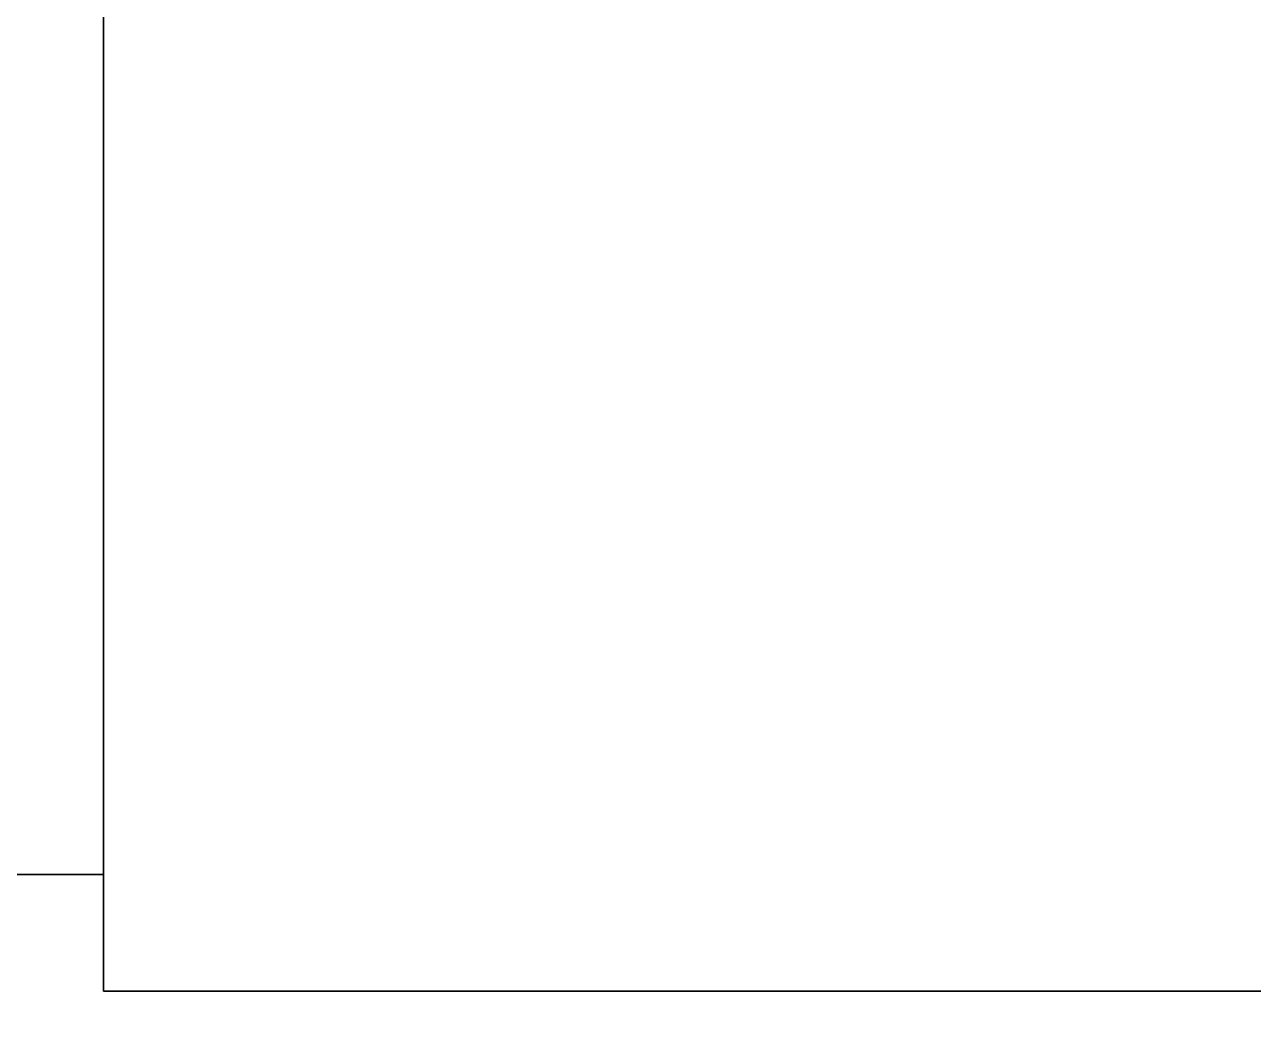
# Model space of a CAD drawing. Extents: x 0 to 4068, y -4475 to 0.
# Drawn here: x 1615.65 to 1636.77, y -2883.02 to -2865.9 of the extents above; entities that cross this region are included whole.
import ezdxf

# ---------------------------------------------------------------- set-up
doc = ezdxf.new("R2010")
doc.units = 0
for name, color, linetype in [('LAYER0', 7, 'CONTINUOUS'), ('LAYER498', 253, 'CONTINUOUS'), ('LAYER502', 253, 'CONTINUOUS'), ('LAYER530', 253, 'CONTINUOUS'), ('LAYER558', 253, 'CONTINUOUS'), ('LAYER586', 253, 'CONTINUOUS'), ('LAYER821', 19, 'CONTINUOUS')]:
    doc.layers.add(name, color=color, linetype=linetype)

msp = doc.modelspace()

# ---------------------------------------------------------------- linework, layer by layer
at = {"layer": 'LAYER0', "invisible_edges": 1}
for points in [[(4068, 0), (0, -4475), (0, 0), (4068, 0)], [(4068, -4475, 5), (0, 0, 5), (0, -4475, 5), (4068, -4475, 5)], [(0, 0, 5), (4068, -4475, 5), (4068, 0, 5), (0, 0, 5)], [(0, -4475), (4068, 0), (4068, -4475), (0, -4475)]]:
    msp.add_3dface(points, dxfattribs=at)
at = {"layer": 'LAYER498', "invisible_edges": 1}
for points in [[(2153, -2864.5, 153), (1617, -2882.5, 153), (1617, -2864.5, 153), (2153, -2864.5, 153)], [(1617, -2882.5, 153), (2153, -2864.5, 153), (2153, -2882.5, 153), (1617, -2882.5, 153)], [(1617, -2882.5, 153), (1617, -2864.5, 873), (1617, -2864.5, 153), (1617, -2882.5, 153)], [(1617, -2864.5, 873), (1617, -2882.5, 153), (1617, -2882.5, 873), (1617, -2864.5, 873)], [(2153, -2882.5, 873), (1617, -2864.5, 873), (1617, -2882.5, 873), (2153, -2882.5, 873)], [(1617, -2864.5, 873), (2153, -2882.5, 873), (2153, -2864.5, 873), (1617, -2864.5, 873)], [(1617, -2882.5, 153), (2153, -2882.5, 873), (1617, -2882.5, 873), (1617, -2882.5, 153)], [(2153, -2882.5, 873), (1617, -2882.5, 153), (2153, -2882.5, 153), (2153, -2882.5, 873)]]:
    msp.add_3dface(points, dxfattribs=at)
at = {"layer": 'LAYER502', "invisible_edges": 1}
for points in [[(1599, -2394.5, 156), (1617, -2880.5, 156), (1599, -2880.5, 156), (1599, -2394.5, 156)], [(1617, -2880.5, 156), (1599, -2394.5, 156), (1617, -2394.5, 156), (1617, -2880.5, 156)], [(1617, -2394.5, 331.25), (1599, -2880.5, 331.25), (1617, -2880.5, 331.25), (1617, -2394.5, 331.25)], [(1599, -2880.5, 331.25), (1617, -2394.5, 331.25), (1599, -2394.5, 331.25), (1599, -2880.5, 331.25)], [(1617, -2394.5, 331.25), (1617, -2880.5, 156), (1617, -2394.5, 156), (1617, -2394.5, 331.25)], [(1617, -2880.5, 156), (1617, -2394.5, 331.25), (1617, -2880.5, 331.25), (1617, -2880.5, 156)], [(1599, -2880.5, 331.25), (1617, -2880.5, 156), (1617, -2880.5, 331.25), (1599, -2880.5, 331.25)], [(1617, -2880.5, 156), (1599, -2880.5, 331.25), (1599, -2880.5, 156), (1617, -2880.5, 156)]]:
    msp.add_3dface(points, dxfattribs=at)
at = {"layer": 'LAYER530', "invisible_edges": 1}
for points in [[(1599, -2394.5, 335.25), (1617, -2880.5, 335.25), (1599, -2880.5, 335.25), (1599, -2394.5, 335.25)], [(1617, -2880.5, 335.25), (1599, -2394.5, 335.25), (1617, -2394.5, 335.25), (1617, -2880.5, 335.25)], [(1617, -2394.5, 510.5), (1599, -2880.5, 510.5), (1617, -2880.5, 510.5), (1617, -2394.5, 510.5)], [(1599, -2880.5, 510.5), (1617, -2394.5, 510.5), (1599, -2394.5, 510.5), (1599, -2880.5, 510.5)], [(1617, -2394.5, 510.5), (1617, -2880.5, 335.25), (1617, -2394.5, 335.25), (1617, -2394.5, 510.5)], [(1617, -2880.5, 335.25), (1617, -2394.5, 510.5), (1617, -2880.5, 510.5), (1617, -2880.5, 335.25)], [(1599, -2880.5, 510.5), (1617, -2880.5, 335.25), (1617, -2880.5, 510.5), (1599, -2880.5, 510.5)], [(1617, -2880.5, 335.25), (1599, -2880.5, 510.5), (1599, -2880.5, 335.25), (1617, -2880.5, 335.25)]]:
    msp.add_3dface(points, dxfattribs=at)
at = {"layer": 'LAYER558', "invisible_edges": 1}
for points in [[(1599, -2394.5, 514.5), (1617, -2880.5, 514.5), (1599, -2880.5, 514.5), (1599, -2394.5, 514.5)], [(1617, -2880.5, 514.5), (1599, -2394.5, 514.5), (1617, -2394.5, 514.5), (1617, -2880.5, 514.5)], [(1617, -2394.5, 689.75), (1599, -2880.5, 689.75), (1617, -2880.5, 689.75), (1617, -2394.5, 689.75)], [(1599, -2880.5, 689.75), (1617, -2394.5, 689.75), (1599, -2394.5, 689.75), (1599, -2880.5, 689.75)], [(1617, -2394.5, 689.75), (1617, -2880.5, 514.5), (1617, -2394.5, 514.5), (1617, -2394.5, 689.75)], [(1617, -2880.5, 514.5), (1617, -2394.5, 689.75), (1617, -2880.5, 689.75), (1617, -2880.5, 514.5)], [(1599, -2880.5, 689.75), (1617, -2880.5, 514.5), (1617, -2880.5, 689.75), (1599, -2880.5, 689.75)], [(1617, -2880.5, 514.5), (1599, -2880.5, 689.75), (1599, -2880.5, 514.5), (1617, -2880.5, 514.5)]]:
    msp.add_3dface(points, dxfattribs=at)
at = {"layer": 'LAYER586', "invisible_edges": 1}
for points in [[(1599, -2394.5, 693.75), (1617, -2880.5, 693.75), (1599, -2880.5, 693.75), (1599, -2394.5, 693.75)], [(1617, -2880.5, 693.75), (1599, -2394.5, 693.75), (1617, -2394.5, 693.75), (1617, -2880.5, 693.75)], [(1617, -2394.5, 869), (1599, -2880.5, 869), (1617, -2880.5, 869), (1617, -2394.5, 869)], [(1599, -2880.5, 869), (1617, -2394.5, 869), (1599, -2394.5, 869), (1599, -2880.5, 869)], [(1617, -2394.5, 869), (1617, -2880.5, 693.75), (1617, -2394.5, 693.75), (1617, -2394.5, 869)], [(1617, -2880.5, 693.75), (1617, -2394.5, 869), (1617, -2880.5, 869), (1617, -2880.5, 693.75)], [(1599, -2880.5, 869), (1617, -2880.5, 693.75), (1617, -2880.5, 869), (1599, -2880.5, 869)], [(1617, -2880.5, 693.75), (1599, -2880.5, 869), (1599, -2880.5, 693.75), (1617, -2880.5, 693.75)]]:
    msp.add_3dface(points, dxfattribs=at)
at = {"layer": 'LAYER821'}
for points, invisible_edges in [([(1567, -2886, 873), (1571.59, -627.83, 873), (1627.02, -2076, 873), (1567, -2886, 873)], 7), ([(1567, -2886, 927), (1627.02, -2076, 927), (1567, -792, 927), (1567, -2886, 927)], 3), ([(1567, -2886, 873), (1627.02, -2076, 873), (2153, -2886, 873), (1567, -2886, 873)], 3), ([(1627.02, -2076, 927), (1567, -2886, 927), (2153, -2886, 927), (1627.02, -2076, 927)], 5), ([(2153, -2886, 873), (1627.02, -2076, 873), (2068, -2076, 873), (2153, -2886, 873)], 5), ([(1627.02, -2076, 927), (2153, -2886, 927), (2068, -2076, 927), (1627.02, -2076, 927)], 3)]:
    msp.add_3dface(points, dxfattribs=dict(at, invisible_edges=invisible_edges))

doc.saveas('drawing.dxf')
